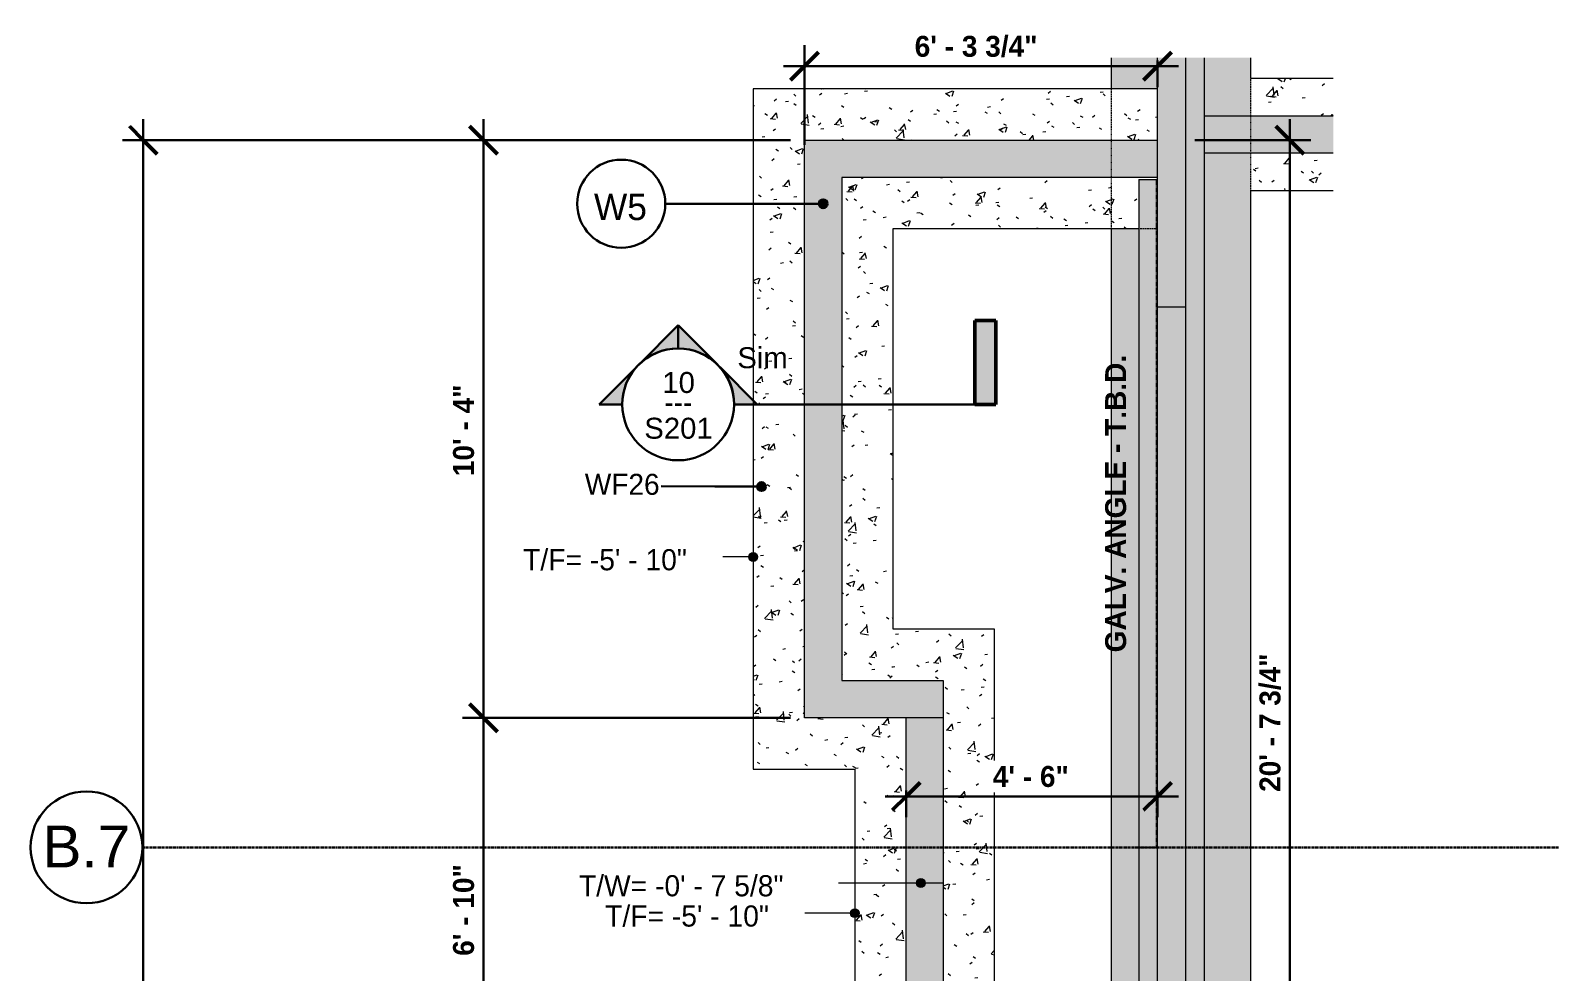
# Model space of a CAD drawing. Header units: inches. Extents: x -4071 to 5659, y -7640 to 11458.
# Drawn here: x -4071.3 to -3743.3, y 11256.6 to 11458.5 of the extents above; entities that cross this region are included whole.
import ezdxf

# ---------------------------------------------------------------- set-up
doc = ezdxf.new("R2010")
doc.units = ezdxf.units.IN
doc.header["$MEASUREMENT"] = 0
for name, pattern in [('Dash', [0.25, 0.125, -0.125]), ('Grid Line 1_2_', [0.875, 0.5, -0.125, 0.125, -0.125]), ('Hidden 1_8_', [0.1875, 0.125, -0.0625])]:
    doc.linetypes.add(name, pattern=pattern)
for name, color, linetype, lineweight in [('A-ANNO-DIMS', 211, 'Continuous', 9), ('A-ANNO-DIMS-48', 211, 'Continuous', 9), ('A-WALL', 113, 'Continuous', 18), ('A-WALL-IDEN', 211, 'Continuous', 30), ('G-ANNO-DIMS', 111, 'Continuous', 9), ('G-ANNO-SYMB', 111, 'Continuous', 30), ('S-BEAM', 12, 'Continuous', 9), ('S-BEAM-HDLN', 1, 'Dash', 9), ('S-BEAM-IDEN', 2, 'Continuous', 30), ('S-FNDN', 32, 'Continuous', 18), ('S-FNDN-HDLN', 4, 'Dash', 9), ('S-FNDN-IDEN', 2, 'Continuous', 30), ('S-GRID', 1, 'Continuous', 9), ('S-GRID-IDEN', 1, 'Continuous', 30)]:
    doc.layers.add(name, color=color, linetype=linetype, lineweight=lineweight)
doc.styles.add('Arial_1', font='arial.ttf', dxfattribs={"height": 9})
doc.styles.add('Arial_3', font='arial.ttf', dxfattribs={"height": 4.5})
doc.styles.add('Century Gothic', font='', dxfattribs={"height": 4.535433})
doc.styles.add('Century Gothic_1', font='', dxfattribs={"height": 5.669291})
doc.styles.add('Century Gothic_2', font='', dxfattribs={"height": 4.5})
doc.styles.add('Century Gothic_B', font='', dxfattribs={"height": 4.5})
doc.styles.get('Century Gothic').set_extended_font_data('Century Gothic')
doc.styles.get('Century Gothic_1').set_extended_font_data('Century Gothic')
doc.styles.get('Century Gothic_2').set_extended_font_data('Century Gothic')
doc.styles.get('Century Gothic_B').set_extended_font_data('Century Gothic', bold=True)
doc.dimstyles.new('OD__1_4__Tol__', dxfattribs={"dimscale": 12, "dimtxt": 4.698757, "dimasz": 0.5, "dimexe": 0.375, "dimexo": 0.25, "dimgap": 0.0625, "dimtad": 1, "dimrnd": 0.25, "dimzin": 1, "dimdsep": 46, "dimlunit": 4, "dimtxsty": 'Century Gothic_B', "dimblk1": 'OBLIQUE', "dimblk2": 'OBLIQUE', "dimsah": 1, "dimcen": 0.09, "dimdle": 0.375, "dimazin": 0, "dimtfac": 1, "dimtdec": 4, "dimtix": 1, "dimtmove": 0, "dimatfit": 3, "dimfxl": 1, "dimtvp": 1, "dimtfill": 1, "dimfrac": 2, "dimtolj": 1, "dimtzin": 0, "dimlwd": 30, "dimlwe": 30, "dimarcsym": 2})
pattern_1 = [(50, (0, 0), (13.77135, -1.20496), [1.44, -15.84]), (355, (0, 0), (-2.66442, 14.442176), [1.152, -12.672]), (100.451, (1.148, -0.1), (11.107076, 13.237366), [1.224, -13.462]), (46.184, (0, 3.84), (20.491284, -3.17785), [2.16, -23.76]), (96.636, (1.708, 3.575), (17.94587, 18.703152), [1.836, -20.193]), (351.184, (0, 3.84), (17.94541, 18.702614), [1.728, -19.008]), (21, (1.92, 2.88), (11.460518, -7.730365), [1.44, -15.84]), (326, (1.92, 2.88), (4.671352, 13.923149), [1.152, -12.672]), (71.451, (2.875, 2.236), (16.13207, 6.192844), [1.224, -13.462]), (37.5, (0, 0), (0.2331231, 6.3917502), [0.634, -11.885, 0.634, -12.23, -12.72]), (37.5, (0, 0), (0.2331231, 6.3917502), [-25.382, 0.634, -12.086]), (7.5, (0, 0), (5.0507295, 7.573041), [0.634, -6.701, 0.634, -11.597, -4.848]), (7.5, (0, 0), (5.0507295, 7.573041), [-19.565, 0.634, -4.214]), (327.5, (-4.282, 0), (10.2495805, -0.4328898), [0.634, -4.166, 0.634, -14.342, -19.872]), (327.5, (-4.282, 0), (10.2495805, -0.4328898), [-19.776, 0.634, -19.238]), (317.5, (-6.202, 0), (11.19739, 1.922144), [0.634, -5.606, 0.634, -9.312, -14.112]), (317.5, (-6.202, 0), (11.19739, 1.922144), [-16.186, 0.634, -13.478])]

# ---------------------------------------------------------------- blocks, each defined once
blk = doc.blocks.new('L-Angle - GALV_ ANGLE - T_B_D_-1693491-ENLARGED PLAN - RAMP')
at = {"layer": 'S-BEAM', "linetype": 'Hidden 1_8_'}
blk.add_line((-3829.57, 11283.17), (-3829.57, 11426.49), dxfattribs=at)
blk = doc.blocks.new('DIMBLOCK3-ENLARGED PLAN - RAMP')
at = {"layer": 'A-ANNO-DIMS-48', "lineweight": 50}
for p, q in [((-3974.05, 11310.99), (-3977.05, 11313.99)), ((-3974.05, 11310.99), (-3971.05, 11307.99)), ((-3974.05, 11229.11), (-3977.05, 11232.11)), ((-3974.05, 11229.11), (-3971.05, 11226.11))]:
    blk.add_line(p, q, dxfattribs=at)
at = {"layer": 'A-ANNO-DIMS-48', "lineweight": 30}
for p, q in [((-3908.12, 11310.99), (-3978.55, 11310.99)), ((-3974.05, 11229.11), (-3974.05, 11310.99)), ((-3974.05, 11310.99), (-3908.12, 11310.99)), ((-3946.32, 11229.11), (-3978.55, 11229.11)), ((-3974.05, 11229.11), (-3946.32, 11229.11))]:
    blk.add_line(p, q, dxfattribs=at)
at = {"layer": 'A-ANNO-DIMS-48', "color": 0, "lineweight": 30, "insert": (-3980.57, 11259.91), "char_height": 4.5, "width": 24.344, "attachment_point": 1, "rotation": 90, "line_spacing_factor": 0.984502, "style": 'Century Gothic_B', "bg_fill": 3, "box_fill_scale": 1.25, "bg_fill_color": 256, "bg_fill_true_color": 13158600, "bg_fill_transparency": 0}
blk.add_mtext('6\' - 10"', dxfattribs=at)
blk = doc.blocks.new('_Oblique')
at = {"color": 0, "linetype": 'ByBlock', "lineweight": -2}
blk.add_line((-0.5, -0.5), (0.5, 0.5), dxfattribs=at)
blk = doc.blocks.new('DIMBLOCK4-ENLARGED PLAN - RAMP')
at = {"layer": 'A-ANNO-DIMS-48', "lineweight": 50}
for p, q in [((-3974.05, 11434.99), (-3977.05, 11437.99)), ((-3974.05, 11434.99), (-3971.05, 11431.99)), ((-3974.05, 11310.99), (-3977.05, 11313.99)), ((-3974.05, 11310.99), (-3971.05, 11307.99))]:
    blk.add_line(p, q, dxfattribs=at)
at = {"layer": 'A-ANNO-DIMS-48', "lineweight": 30}
for p, q in [((-3974.05, 11310.99), (-3974.05, 11439.49)), ((-3908.12, 11434.99), (-3978.55, 11434.99)), ((-3974.05, 11434.99), (-3908.12, 11434.99)), ((-3908.12, 11310.99), (-3978.55, 11310.99)), ((-3974.05, 11310.99), (-3908.12, 11310.99))]:
    blk.add_line(p, q, dxfattribs=at)
at = {"layer": 'A-ANNO-DIMS-48', "color": 0, "lineweight": 30, "insert": (-3980.57, 11362.85), "char_height": 4.5, "width": 24.344, "attachment_point": 1, "rotation": 90, "line_spacing_factor": 0.984502, "style": 'Century Gothic_B', "bg_fill": 3, "box_fill_scale": 1.25, "bg_fill_color": 256, "bg_fill_true_color": 13158600, "bg_fill_transparency": 0}
blk.add_mtext('10\' - 4"', dxfattribs=at)
blk = doc.blocks.new('DIMBLOCK9-ENLARGED PLAN - RAMP')
at = {"layer": 'A-ANNO-DIMS-48', "lineweight": 30}
for p, q in [((-3905.12, 11433.99), (-3905.12, 11455.34)), ((-3909.62, 11450.84), (-3824.82, 11450.84)), ((-3905.12, 11450.84), (-3905.12, 11433.99)), ((-3829.32, 11452.09), (-3829.32, 11446.34)), ((-3829.32, 11450.84), (-3829.32, 11452.09))]:
    blk.add_line(p, q, dxfattribs=at)
at = {"layer": 'A-ANNO-DIMS-48', "lineweight": 50}
for p, q in [((-3905.12, 11450.84), (-3902.12, 11453.84)), ((-3829.32, 11450.84), (-3826.32, 11453.84)), ((-3905.12, 11450.84), (-3908.12, 11447.84)), ((-3829.32, 11450.84), (-3832.32, 11447.84))]:
    blk.add_line(p, q, dxfattribs=at)
at = {"layer": 'A-ANNO-DIMS-48', "color": 0, "lineweight": 30, "insert": (-3881.47, 11457.36), "char_height": 4.5, "width": 34.1891, "attachment_point": 1, "line_spacing_factor": 0.984502, "style": 'Century Gothic_B', "bg_fill": 3, "box_fill_scale": 1.25, "bg_fill_color": 256, "bg_fill_true_color": 13158600, "bg_fill_transparency": 0}
blk.add_mtext('6\' - 3 3/4"', dxfattribs=at)
blk = doc.blocks.new('DIMBLOCK10-ENLARGED PLAN - RAMP')
at = {"layer": 'A-ANNO-DIMS-48', "lineweight": 50}
for p, q in [((-3883.32, 11294.14), (-3880.32, 11297.14)), ((-3829.32, 11294.14), (-3826.32, 11297.14)), ((-3883.32, 11294.14), (-3886.32, 11291.14)), ((-3829.32, 11294.14), (-3832.32, 11291.14))]:
    blk.add_line(p, q, dxfattribs=at)
at = {"layer": 'A-ANNO-DIMS-48', "lineweight": 30}
for p, q in [((-3887.82, 11294.14), (-3824.82, 11294.14)), ((-3883.32, 11295.38), (-3883.32, 11289.64)), ((-3883.32, 11294.14), (-3883.32, 11295.38)), ((-3829.32, 11295.38), (-3829.32, 11289.64)), ((-3829.32, 11294.14), (-3829.32, 11295.38))]:
    blk.add_line(p, q, dxfattribs=at)
at = {"layer": 'A-ANNO-DIMS-48', "color": 0, "lineweight": 30, "insert": (-3864.71, 11300.66), "char_height": 4.5, "width": 20.1375, "attachment_point": 1, "line_spacing_factor": 0.984502, "style": 'Century Gothic_B', "bg_fill": 3, "box_fill_scale": 1.25, "bg_fill_color": 256, "bg_fill_true_color": 13158600, "bg_fill_transparency": 0}
blk.add_mtext('4\' - 6"', dxfattribs=at)
blk = doc.blocks.new('DIMBLOCK11-ENLARGED PLAN - RAMP')
at = {"layer": 'A-ANNO-DIMS-48', "lineweight": 50}
for p, q in [((-3800.94, 11434.99), (-3803.94, 11437.99)), ((-3800.94, 11434.99), (-3797.94, 11431.99)), ((-3800.94, 11187.19), (-3803.94, 11190.19)), ((-3800.94, 11187.19), (-3797.94, 11184.19))]:
    blk.add_line(p, q, dxfattribs=at)
at = {"layer": 'A-ANNO-DIMS-48', "lineweight": 30}
for p, q in [((-3800.94, 11439.49), (-3800.94, 11187.19)), ((-3821.32, 11434.99), (-3796.44, 11434.99)), ((-3800.94, 11434.99), (-3821.32, 11434.99)), ((-3799.7, 11187.19), (-3805.44, 11187.19)), ((-3800.94, 11187.19), (-3799.7, 11187.19))]:
    blk.add_line(p, q, dxfattribs=at)
at = {"layer": 'A-ANNO-DIMS-48', "color": 0, "lineweight": 30, "insert": (-3807.46, 11295.09), "char_height": 4.5, "width": 38.3956, "attachment_point": 1, "rotation": 90, "line_spacing_factor": 0.984502, "style": 'Century Gothic_B', "bg_fill": 3, "box_fill_scale": 1.25, "bg_fill_color": 256, "bg_fill_true_color": 13158600, "bg_fill_transparency": 0}
blk.add_mtext('20\' - 7 3/4"', dxfattribs=at)
blk = doc.blocks.new('DIMBLOCK13-ENLARGED PLAN - RAMP')
at = {"layer": 'A-ANNO-DIMS-48', "lineweight": 50}
for p, q in [((-4047.06, 11434.99), (-4050.06, 11437.99)), ((-4047.06, 11434.99), (-4044.06, 11431.99)), ((-4047.06, 11013.11), (-4050.06, 11016.11)), ((-4047.06, 11013.11), (-4044.06, 11010.11))]:
    blk.add_line(p, q, dxfattribs=at)
at = {"layer": 'A-ANNO-DIMS-48', "lineweight": 30}
for p, q in [((-4047.06, 11439.49), (-4047.06, 11008.61)), ((-3908.12, 11434.99), (-4051.56, 11434.99)), ((-4047.06, 11434.99), (-3908.12, 11434.99)), ((-3946.32, 11013.11), (-4051.56, 11013.11)), ((-4047.06, 11013.11), (-3946.32, 11013.11))]:
    blk.add_line(p, q, dxfattribs=at)
at = {"layer": 'A-ANNO-DIMS-48', "color": 0, "lineweight": 30, "insert": (-4053.58, 11213.91), "char_height": 4.5, "width": 24.344, "attachment_point": 1, "rotation": 90, "line_spacing_factor": 0.984502, "style": 'Century Gothic_B', "bg_fill": 3, "box_fill_scale": 1.25, "bg_fill_color": 256, "bg_fill_true_color": 13158600, "bg_fill_transparency": 0}
blk.add_mtext('35\' - 2"', dxfattribs=at)
blk = doc.blocks.new('Grid - Grid Head - Circle-1738874-ENLARGED PLAN - RAMP')
at = {"layer": 'S-GRID-IDEN'}
for start, end in [(90, 270), (270, 90)]:
    blk.add_arc((-4059.26, 11187.19), 12, start, end, dxfattribs=at)
blk = doc.blocks.new('Wall Type - Familia4-287244-ENLARGED PLAN - RAMP')
at = {"layer": 'A-WALL-IDEN'}
blk.add_circle((-3972.77, 11108.44), 9.45, dxfattribs=at)
blk = doc.blocks.new('Section - 3_32_ x 3_8_-1738294-ENLARGED PLAN - RAMP')
at = {"layer": 'G-ANNO-SYMB', "lineweight": 9}
blk.add_hatch(color=256, dxfattribs=at).paths.add_polyline_path([(-3923.25, 11196.81), (-3923.25, 11178.81), (-3918.75, 11178.81), (-3918.75, 11196.81)], flags=0)
at = {"layer": 'G-ANNO-SYMB', "lineweight": 50}
for p, q in [((-3923.25, 11196.81), (-3918.75, 11196.81)), ((-3923.25, 11178.81), (-3923.25, 11196.81)), ((-3918.75, 11196.81), (-3918.75, 11178.81)), ((-3918.75, 11178.81), (-3923.25, 11178.81))]:
    blk.add_line(p, q, dxfattribs=at)
blk = doc.blocks.new('Section - Section Head - Filled-1738293-ENLARGED PLAN - RAMP')
at = {"layer": 'G-ANNO-SYMB', "lineweight": 9}
h = blk.add_hatch(color=256, dxfattribs=at)
edge = h.paths.add_edge_path(flags=0)
edge.add_line((-3995.42, 11187.29), (-3986.93, 11195.78))
edge.add_line((-3986.93, 11195.78), (-3986.93, 11190.81))
edge.add_arc((-3986.93, 11178.81), 12, 90, 135)
h = blk.add_hatch(color=256, dxfattribs=at)
edge = h.paths.add_edge_path(flags=0)
edge.add_arc((-3986.93, 11178.81), 12, 45, 90)
edge.add_line((-3986.93, 11190.81), (-3986.93, 11195.78))
edge.add_line((-3986.93, 11195.78), (-3978.45, 11187.29))
h = blk.add_hatch(color=256, dxfattribs=at)
edge = h.paths.add_edge_path(flags=0)
edge.add_arc((-3986.93, 11178.81), 12.02, 137.9216, 180)
edge.add_line((-3998.95, 11178.81), (-4003.9, 11178.81))
edge.add_line((-4003.9, 11178.81), (-3995.85, 11186.86))
h = blk.add_hatch(color=256, dxfattribs=at)
edge = h.paths.add_edge_path(flags=0)
edge.add_line((-3978.01, 11186.86), (-3969.96, 11178.81))
edge.add_line((-3969.96, 11178.81), (-3974.92, 11178.81))
edge.add_arc((-3986.93, 11178.81), 12.02, 0, 42.0784)
at = {"layer": 'G-ANNO-SYMB'}
for p, q in [((-3986.93, 11195.78), (-3995.42, 11187.29)), ((-3986.93, 11190.81), (-3986.93, 11195.78)), ((-3978.45, 11187.29), (-3986.93, 11195.78)), ((-3986.93, 11195.78), (-3986.93, 11190.81)), ((-3995.85, 11186.86), (-4003.9, 11178.81)), ((-3969.96, 11178.81), (-3978.01, 11186.86)), ((-4003.9, 11178.81), (-3998.95, 11178.81)), ((-3974.92, 11178.81), (-3969.96, 11178.81))]:
    blk.add_line(p, q, dxfattribs=at)
for centre, radius, start, end in [((-3986.95, 11178.81), 12, 0, 180), ((-3986.93, 11178.81), 12, 90, 135), ((-3986.93, 11178.81), 12, 45, 90), ((-3986.93, 11178.81), 12.02, 137.9216, 180), ((-3986.93, 11178.81), 12.02, 0, 42.0784), ((-3986.95, 11178.81), 12, 180, 0)]:
    blk.add_arc(centre, radius, start, end, dxfattribs=at)

msp = doc.modelspace()

# ---------------------------------------------------------------- hatches: boundary and pattern name
at = {"layer": 'A-WALL'}
for points in [[(-3791.612, 11432.189), (-3791.612, 11440.189), (-3819.324, 11440.189), (-3819.324, 11432.189)], [(-3905.124, 11426.989), (-3829.324, 11426.989), (-3829.324, 11434.989), (-3905.124, 11434.989)], [(-3905.124, 11310.989), (-3897.124, 11310.989), (-3897.124, 11426.989), (-3905.124, 11426.989), (-3905.124, 11342.523)], [(-3894.324, 11310.989), (-3875.324, 11310.989), (-3875.324, 11318.989), (-3897.124, 11318.989), (-3897.124, 11310.989)], [(-3875.324, 11275.54), (-3875.324, 11310.989), (-3883.324, 11310.989), (-3883.324, 11275.54), (-3876.574, 11275.54)], [(-3875.324, 11057.114), (-3875.324, 11275.54), (-3883.324, 11275.54), (-3883.324, 11057.114)]]:
    msp.add_hatch(color=256, dxfattribs=at).paths.add_polyline_path(points, flags=0)
at = {"layer": 'A-WALL-IDEN'}
h = msp.add_hatch(color=256, dxfattribs=at)
edge = h.paths.add_edge_path(flags=0)
edge.add_arc((-3901.124, 11421.326), 0.938, 0, 360)
at = {"layer": 'G-ANNO-DIMS'}
h = msp.add_hatch(color=256, dxfattribs=at)
edge = h.paths.add_edge_path(flags=0)
edge.add_arc((-3880.14, 11275.54), 0.938, 0, 360)
h = msp.add_hatch(color=256, dxfattribs=at)
edge = h.paths.add_edge_path(flags=0)
edge.add_arc((-3894.324, 11269.044), 0.938, 0, 360)
at = {"layer": 'S-BEAM'}
for points in [[(-3829.324, 11283.173), (-3829.324, 11426.489), (-3833.324, 11426.489), (-3833.324, 11283.173)], [(-3829.324, 11067.36), (-3829.324, 11283.173), (-3833.324, 11283.173), (-3833.324, 11067.36)]]:
    msp.add_hatch(color=253, dxfattribs=at).paths.add_polyline_path(points, flags=0)
at = {"layer": 'S-FNDN', "lineweight": 9}
h = msp.add_hatch(dxfattribs=at)
h.set_pattern_fill('FP_1', color=256, style=0, pattern_type=2)
h.set_pattern_definition(pattern_1)
h.paths.add_polyline_path([(-3815.092, 10987.831), (-3809.324, 10987.831), (-3809.324, 11432.189), (-3819.324, 11432.189), (-3819.324, 10987.831), (-3817.97, 10987.831)], flags=0)
h.paths.add_polyline_path([(-3839.324, 10987.831), (-3829.324, 10987.831), (-3829.324, 11002.114), (-3839.324, 11002.114)], flags=0)
h.paths.add_polyline_path([(-3833.324, 11032.114), (-3833.324, 11415.989), (-3839.324, 11415.989), (-3839.324, 11032.114)], flags=0)
h.paths.add_polyline_path([(-3819.324, 11440.189), (-3809.324, 11440.189), (-3809.324, 11452.647), (-3819.324, 11452.647)], flags=0)
h.paths.add_polyline_path([(-3839.324, 11445.989), (-3829.324, 11445.989), (-3829.324, 11452.647), (-3839.324, 11452.647)], flags=0)
at = {"layer": 'S-FNDN'}
for points in [[(-3823.324, 11399.189), (-3823.324, 11452.647), (-3829.324, 11452.647), (-3829.324, 11399.189)], [(-3819.324, 10987.831), (-3819.324, 11452.647), (-3823.324, 11452.647), (-3823.324, 10987.831)], [(-3823.324, 11165.189), (-3823.324, 11399.189), (-3829.324, 11399.189), (-3829.324, 11165.189)]]:
    msp.add_hatch(color=256, dxfattribs=at).paths.add_polyline_path(points, flags=0)
at = {"layer": 'S-FNDN', "lineweight": 9}
h = msp.add_hatch(dxfattribs=at)
h.set_pattern_fill('FP_2', color=256, style=0, pattern_type=2)
h.set_pattern_definition(pattern_1)
h.paths.add_polyline_path([(-3809.324, 11424.189), (-3791.612, 11424.189), (-3791.612, 11432.189), (-3809.324, 11432.189)], flags=0)
h.paths.add_polyline_path([(-3809.324, 11440.189), (-3791.612, 11440.189), (-3791.612, 11448.189), (-3809.324, 11448.189)], flags=0)
h = msp.add_hatch(dxfattribs=at)
h.set_pattern_fill('FP_1', color=256, style=0, pattern_type=2)
h.set_pattern_definition(pattern_1)
h.paths.add_polyline_path([(-3894.324, 11299.989), (-3886.124, 11299.989), (-3886.124, 11310.989), (-3905.124, 11310.989), (-3905.124, 11434.989), (-3886.124, 11434.989), (-3886.124, 11445.989), (-3916.124, 11445.989), (-3916.124, 11299.989), (-3897.124, 11299.989)], flags=0)
h.paths.add_polyline_path([(-3889.13, 11318.989), (-3886.124, 11318.989), (-3886.124, 11426.989), (-3897.124, 11426.989), (-3897.124, 11318.989), (-3894.324, 11318.989)], flags=0)
h = msp.add_hatch(dxfattribs=at)
h.set_pattern_fill('FP_1', color=256, style=0, pattern_type=2)
h.set_pattern_definition(pattern_1)
h.paths.add_polyline_path([(-3833.324, 11415.989), (-3833.324, 11426.489), (-3829.324, 11426.489), (-3829.324, 11426.989), (-3886.124, 11426.989), (-3886.124, 11415.989), (-3864.324, 11415.989)], flags=0)
h.paths.add_polyline_path([(-3886.124, 11434.989), (-3829.324, 11434.989), (-3829.324, 11445.989), (-3886.124, 11445.989)], flags=0)
h = msp.add_hatch(dxfattribs=at)
h.set_pattern_fill('FP_1', color=256, style=0, pattern_type=2)
h.set_pattern_definition(pattern_1)
h.paths.add_polyline_path([(-3864.324, 11299.989), (-3864.324, 11329.989), (-3886.124, 11329.989), (-3886.124, 11318.989), (-3875.324, 11318.989), (-3875.324, 11299.989)], flags=0)
h.paths.add_polyline_path([(-3886.124, 11299.989), (-3883.324, 11299.989), (-3883.324, 11310.989), (-3886.124, 11310.989)], flags=0)
h = msp.add_hatch(dxfattribs=at)
h.set_pattern_fill('FP_1', color=256, style=0, pattern_type=2)
h.set_pattern_definition(pattern_1)
h.paths.add_polyline_path([(-3864.324, 11057.114), (-3864.324, 11299.989), (-3875.324, 11299.989), (-3875.324, 11057.114)], flags=0)
h.paths.add_polyline_path([(-3887.324, 11057.114), (-3883.324, 11057.114), (-3883.324, 11067.444), (-3883.574, 11067.464), (-3883.574, 11067.73), (-3883.647, 11067.745), (-3883.824, 11067.751), (-3887.324, 11067.771), (-3887.324, 11217.518), (-3883.324, 11217.518), (-3883.324, 11221.114), (-3894.324, 11221.114), (-3894.324, 11057.114)], flags=0)
h.paths.add_polyline_path([(-3894.324, 11229.114), (-3883.324, 11229.114), (-3883.324, 11299.989), (-3894.324, 11299.989), (-3894.324, 11240.114)], flags=0)

# ---------------------------------------------------------------- linework, layer by layer
at = {"layer": 'A-WALL'}
for p, q in [((-3819.324, 11440.189), (-3791.612, 11440.189)), ((-3819.324, 11440.189), (-3819.324, 11432.189)), ((-3905.124, 11434.989), (-3829.324, 11434.989)), ((-3905.124, 11310.989), (-3905.124, 11434.989)), ((-3791.612, 11432.189), (-3819.324, 11432.189)), ((-3829.324, 11426.989), (-3897.124, 11426.989)), ((-3897.124, 11426.989), (-3897.124, 11318.989)), ((-3897.124, 11318.989), (-3875.324, 11318.989)), ((-3875.324, 11318.989), (-3875.324, 11057.114)), ((-3875.324, 11310.989), (-3905.124, 11310.989)), ((-3883.324, 11057.114), (-3883.324, 11310.989)), ((-3875.324, 11275.54), (-3883.324, 11275.54))]:
    msp.add_line(p, q, dxfattribs=at)
at = {"layer": 'A-WALL-IDEN'}
msp.add_circle((-3901.124, 11421.326), 0.938, dxfattribs=at)
at = {"layer": 'G-ANNO-DIMS'}
for p, q in [((-3880.14, 11275.54), (-3898.519, 11275.54)), ((-3894.324, 11269.044), (-3902.921, 11269.044))]:
    msp.add_line(p, q, dxfattribs=at)
for centre in [(-3880.14, 11275.54), (-3894.324, 11269.044)]:
    msp.add_circle(centre, 0.938, dxfattribs=at)
at = {"layer": 'S-BEAM', "color": 143}
for p, q in [((-3833.324, 11426.489), (-3829.324, 11426.489)), ((-3833.324, 11426.489), (-3833.324, 11283.173)), ((-3829.324, 11283.173), (-3833.324, 11283.173)), ((-3833.324, 11283.173), (-3833.324, 11067.36)), ((-3833.324, 11283.173), (-3829.324, 11283.173))]:
    msp.add_line(p, q, dxfattribs=at)
at = {"layer": 'S-BEAM-HDLN'}
msp.add_line((-3833.074, 11283.183), (-3829.824, 11283.183), dxfattribs=at)
at = {"layer": 'S-BEAM-HDLN', "flags": 128}
for points in [[(-3833.318, 11283.175), (-3833.251, 11283.18), (-3833.074, 11283.183)], [(-3829.824, 11283.183), (-3829.647, 11283.186), (-3829.574, 11283.193)], [(-3829.574, 11283.326), (-3829.501, 11283.333), (-3829.324, 11283.336)]]:
    msp.add_lwpolyline(points, dxfattribs=at)
at = {"layer": 'S-FNDN', "color": 253}
for p, q in [((-3839.324, 11452.647), (-3839.324, 11445.989)), ((-3809.324, 11448.189), (-3809.324, 11452.647)), ((-3791.612, 11448.189), (-3809.324, 11448.189)), ((-3916.124, 11445.989), (-3916.124, 11299.989)), ((-3829.324, 11445.989), (-3916.124, 11445.989)), ((-3809.324, 10987.831), (-3809.324, 11424.189)), ((-3809.324, 11424.189), (-3791.612, 11424.189)), ((-3886.124, 11329.989), (-3886.124, 11415.989)), ((-3886.124, 11415.989), (-3833.324, 11415.989)), ((-3839.324, 11415.989), (-3839.324, 11032.114)), ((-3864.324, 11329.989), (-3886.124, 11329.989)), ((-3864.324, 11057.114), (-3864.324, 11329.989)), ((-3916.124, 11299.989), (-3894.324, 11299.989)), ((-3894.324, 11299.989), (-3894.324, 11240.114))]:
    msp.add_line(p, q, dxfattribs=at)
at = {"layer": 'S-FNDN'}
for p, q in [((-3829.324, 10987.831), (-3829.324, 11452.647)), ((-3823.324, 11452.647), (-3823.324, 10987.831)), ((-3819.324, 11452.647), (-3819.324, 11440.189)), ((-3819.324, 11432.189), (-3819.324, 10987.831)), ((-3829.324, 11399.189), (-3823.324, 11399.189))]:
    msp.add_line(p, q, dxfattribs=at)
at = {"layer": 'S-FNDN-HDLN'}
for p, q in [((-3809.324, 11424.189), (-3809.324, 11448.189)), ((-3839.324, 11445.987), (-3839.324, 11415.991)), ((-3833.322, 11415.989), (-3829.324, 11415.989))]:
    msp.add_line(p, q, dxfattribs=at)

# ---------------------------------------------------------------- block references
at = {"layer": 'G-ANNO-SYMB'}
msp.add_blockref('Section - 3_32_ x 3_8_-1738294-ENLARGED PLAN - RAMP', (54.699, 199.451), dxfattribs=at)
at = {"layer": 'S-BEAM', "linetype": 'Hidden 1_8_'}
msp.add_blockref('L-Angle - GALV_ ANGLE - T_B_D_-1693491-ENLARGED PLAN - RAMP', (0, 0), dxfattribs=at)

# ---------------------------------------------------------------- texts
at = {"layer": 'S-BEAM-IDEN', "lineweight": 9, "insert": (-3840.583, 11325.037), "char_height": 4.5, "width": 77.7195, "attachment_point": 1, "rotation": 90, "style": 'Century Gothic_B'}
msp.add_mtext('GALV. ANGLE - T.B.D.', dxfattribs=at)

# ---------------------------------------------------------------- next in the draw order: dimensions: what is measured, and where the dimension line sits
at = {"layer": 'A-ANNO-DIMS', "lineweight": 30}
dim = msp.add_linear_dim(base=(-3974.053543939, 11310.989396111), p1=(-3943.32373668, 11229.114396111), p2=(-3905.12373668, 11310.989396111), angle=90, dimstyle='OD__1_4__Tol__', override={"dimpost": '<>', "dimfxl": 90.34797}, dxfattribs=at)
dim.commit()
dim.dimension.update_dxf_attribs({"geometry": 'DIMBLOCK3-ENLARGED PLAN - RAMP', "text_midpoint": (-3977.166732263, 11270.051896111)})
dim = msp.add_linear_dim(base=(-3829.324, 11294.138), p1=(-3883.324, 11298.381), p2=(-3829.324, 11298.381), dimstyle='OD__1_4__Tol__', override={"dimpost": '<>', "dimfxl": 54}, dxfattribs=at)
dim.commit()
dim.dimension.update_dxf_attribs({"geometry": 'DIMBLOCK10-ENLARGED PLAN - RAMP', "text_midpoint": (-3856.324, 11297.251)})

# ---------------------------------------------------------------- next in the draw order: linework, layer by layer
at = {"layer": 'G-ANNO-DIMS'}
for p, q in [((-3898.519, 11275.54), (-3905.838, 11275.54)), ((-3902.921, 11269.044), (-3910.907, 11269.044))]:
    msp.add_line(p, q, dxfattribs=at)

# ---------------------------------------------------------------- next in the draw order: dimensions: what is measured, and where the dimension line sits
at = {"layer": 'A-ANNO-DIMS', "lineweight": 30}
dim = msp.add_linear_dim(base=(-3974.054, 11434.989), p1=(-3905.124, 11310.989), p2=(-3905.124, 11434.989), angle=90, dimstyle='OD__1_4__Tol__', override={"dimpost": '<>', "dimfxl": 124}, dxfattribs=at)
dim.commit()
dim.dimension.update_dxf_attribs({"geometry": 'DIMBLOCK4-ENLARGED PLAN - RAMP', "text_midpoint": (-3977.167, 11372.989)})

# ---------------------------------------------------------------- next in the draw order: hatches: boundary and pattern name
at = {"layer": 'G-ANNO-DIMS'}
h = msp.add_hatch(color=256, dxfattribs=at)
edge = h.paths.add_edge_path(flags=0)
edge.add_arc((-3916.124, 11345.509), 0.938, 0, 360)

# ---------------------------------------------------------------- next in the draw order: linework, layer by layer
for p, q in [((-3922.175, 11345.509), (-3928.518, 11345.509)), ((-3916.124, 11345.509), (-3922.175, 11345.509))]:
    msp.add_line(p, q, dxfattribs=at)
msp.add_circle((-3916.124, 11345.509), 0.938, dxfattribs=at)

# ---------------------------------------------------------------- next in the draw order: texts
at = {"layer": 'G-ANNO-DIMS', "insert": (-3953.55, 11277.222), "char_height": 4.53543, "width": 54.55496, "attachment_point": 1, "line_spacing_factor": 0.984502, "style": 'Century Gothic', "bg_fill": 3, "box_fill_scale": 1.25, "bg_fill_color": 256, "bg_fill_true_color": 13158600, "bg_fill_transparency": 0}
msp.add_mtext('T/W= -0\' - 7 5/8"', dxfattribs=at)

# ---------------------------------------------------------------- next in the draw order: dimensions: what is measured, and where the dimension line sits
at = {"layer": 'A-ANNO-DIMS', "lineweight": 30}
dim = msp.add_linear_dim(base=(-3829.324, 11450.845), p1=(-3905.124, 11430.989), p2=(-3829.324, 11455.088), dimstyle='OD__1_4__Tol__', override={"dimpost": '<>', "dimfxl": 79.53845}, dxfattribs=at)
dim.commit()
dim.dimension.update_dxf_attribs({"geometry": 'DIMBLOCK9-ENLARGED PLAN - RAMP', "text_midpoint": (-3867.224, 11454.31)})

# ---------------------------------------------------------------- next in the draw order: texts
at = {"layer": 'G-ANNO-DIMS', "char_height": 4.53543, "width": 41.71181, "attachment_point": 1, "line_spacing_factor": 0.984502, "style": 'Century Gothic', "bg_fill": 3, "box_fill_scale": 1.25, "bg_fill_color": 256, "bg_fill_true_color": 13158600, "bg_fill_transparency": 0}
for insert in [(-3965.528, 11347.192), (-3947.917, 11270.726)]:
    msp.add_mtext('T/F= -5\' - 10"', dxfattribs=dict(at, insert=insert))

# ---------------------------------------------------------------- next in the draw order: dimensions: what is measured, and where the dimension line sits
at = {"layer": 'A-ANNO-DIMS', "lineweight": 30}
dim = msp.add_linear_dim(base=(-3800.942, 11187.189), p1=(-3824.324, 11434.989), p2=(-3796.7, 11187.189), angle=90, dimstyle='OD__1_4__Tol__', override={"dimpost": '<>', "dimfxl": 249.334967}, dxfattribs=at)
dim.commit()
dim.dimension.update_dxf_attribs({"geometry": 'DIMBLOCK11-ENLARGED PLAN - RAMP', "text_midpoint": (-3804.407, 11311.089)})

# ---------------------------------------------------------------- next in the draw order: dimensions: what is measured, and where the dimension line sits
dim = msp.add_linear_dim(base=(-4047.062780298, 11013.114396111), p1=(-3905.12373668, 11434.989396111), p2=(-3943.32373668, 11013.114396111), angle=90, dimstyle='OD__1_4__Tol__', override={"dimpost": '<>', "dimfxl": 423.600939}, dxfattribs=at)
dim.commit()
dim.dimension.update_dxf_attribs({"geometry": 'DIMBLOCK13-ENLARGED PLAN - RAMP', "text_midpoint": (-4050.175968622, 11224.051896111)})

# ---------------------------------------------------------------- next in the draw order: hatches: boundary and pattern name
at = {"layer": 'S-FNDN-IDEN'}
h = msp.add_hatch(color=256, dxfattribs=at)
edge = h.paths.add_edge_path(flags=0)
edge.add_arc((-3914.341, 11360.616), 0.938, 0, 360)

# ---------------------------------------------------------------- next in the draw order: linework, layer by layer
at = {"layer": 'A-WALL-IDEN'}
for p, q in [((-3920.021, 11421.326), (-3935.023, 11421.326)), ((-3901.124, 11421.326), (-3920.021, 11421.326))]:
    msp.add_line(p, q, dxfattribs=at)
at = {"layer": 'G-ANNO-SYMB'}
msp.add_line((-3920.233, 11378.258), (-3868.553, 11378.258), dxfattribs=at)
at = {"layer": 'S-FNDN-IDEN'}
for p, q in [((-3924.395, 11360.616), (-3935.893, 11360.739)), ((-3914.341, 11360.616), (-3924.395, 11360.616))]:
    msp.add_line(p, q, dxfattribs=at)
msp.add_circle((-3914.341, 11360.616), 0.938, dxfattribs=at)
at = {"layer": 'S-GRID', "linetype": 'Grid Line 1_2_', "lineweight": 30}
msp.add_line((-3743.276, 11283.189), (-4047.265, 11283.189), dxfattribs=at)

# ---------------------------------------------------------------- next in the draw order: block references
at = {"layer": 'A-WALL-IDEN'}
msp.add_blockref('Wall Type - Familia4-287244-ENLARGED PLAN - RAMP', (28.3, 312.888), dxfattribs=at)
at = {"layer": 'G-ANNO-SYMB'}
msp.add_blockref('Section - Section Head - Filled-1738293-ENLARGED PLAN - RAMP', (54.699, 199.451), dxfattribs=at)
at = {"layer": 'S-GRID-IDEN'}
msp.add_blockref('Grid - Grid Head - Circle-1738874-ENLARGED PLAN - RAMP', (0, 96), dxfattribs=at)

# ---------------------------------------------------------------- next in the draw order: texts
at = {"layer": 'A-WALL-IDEN', "lineweight": 9, "insert": (-3950.325, 11423.486), "char_height": 5.6693, "width": 14.3925, "attachment_point": 1, "style": 'Century Gothic_1'}
msp.add_mtext('W5', dxfattribs=at)
at = {"layer": 'G-ANNO-SYMB', "lineweight": 9, "char_height": 4.5, "attachment_point": 1}
for s, insert, width, style in [('Sim', (-3919.542, 11390.528), 13.332, 'Arial_3'), ('10', (-3935.641, 11385.212), 8.484, 'Arial_3'), ('---', (-3935.219, 11380.959), 7.7265, 'Century Gothic_2'), ('S201', (-3939.515, 11375.394), 17.877, 'Arial_3')]:
    msp.add_mtext(s, dxfattribs=dict(at, insert=insert, width=width, style=style))
at = {"layer": 'S-FNDN-IDEN', "lineweight": 9, "insert": (-3952.277, 11363.358), "char_height": 4.5, "width": 19.695, "attachment_point": 1, "style": 'Century Gothic_2'}
msp.add_mtext('WF26', dxfattribs=at)
at = {"layer": 'S-GRID-IDEN', "lineweight": 9, "insert": (-4068.722, 11287.88), "char_height": 9, "width": 22.8765, "attachment_point": 1, "style": 'Arial_1'}
msp.add_mtext('B.7', dxfattribs=at)

doc.saveas('drawing.dxf')
